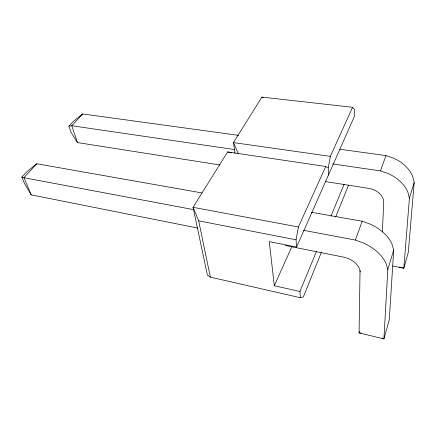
<?xml version="1.0" encoding="UTF-8"?>
<svg xmlns="http://www.w3.org/2000/svg" width="436" height="436" viewBox="0 0 436 436"><rect width="100%" height="100%" fill="white"/><g stroke="black" fill="none" stroke-linecap="round" stroke-linejoin="round"><path stroke-width="0.65" d="M360.447 270.751L360.016 272.015L359.079 332.908L383.914 338.892L389.288 319.822L393.697 250.084L392.04 244.209L390.558 241.266A37.496 24.836 19.3 0 0 370.104 224.093L362.18 221.243L311.402 212.272M382.367 232.007L383.724 202.375A15.533 11.091 17.8 0 0 368.714 188.385L325.43 181.578M393.697 250.084L387.827 269.432L383.914 338.892L382.105 337.971M339.644 149.226L385.991 155.592L393.201 158.012A34.019 25.037 16.3 0 1 411.54 173.937L412.827 176.765L414.2 182.493L409.409 198.276L403.829 268.222L392.7 266.009M414.2 182.493L408.303 252.351L403.829 268.222L399.403 267.012M321.316 252.504L303.358 296.932L300.431 297.717L299.957 291.488L274.299 285.722L269.274 241.604L296.589 247.038L296.044 239.795L298.377 226.976L325.763 166.503L328.253 167.876L328.45 175.038M328.253 167.876L330.352 156.366L352.582 107.278L261.873 97.108L233.462 142.594L235.015 153.336M359.487 331.622L359.079 332.908L361.024 333.028M303.543 230.317L355.351 240.062L362.18 221.243M332.744 163.925L380.432 170.907L385.991 155.592M335.6 217.172L348.533 185.175M299.957 291.488L316.492 251.338M330.951 216.207L344.097 184.281M296.589 247.038L354.403 116.385L354.441 109.398L352.582 107.278M274.299 285.722L291.837 246.7M325.763 166.503L227.63 151.935L193.044 207.302L207.389 275.094L210.37 277.143L300.431 297.717M36.777 163.756L23.942 177.708L21.8 177.125L26.601 171.931L36.777 163.756L201.923 192.93M238.574 135.356L82.6 113.943L71.76 125.726L68.915 126.14L71.063 132.419L77.455 142.572L219.989 164.993M68.915 126.14L72.976 121.742L82.6 113.943M330.352 156.366L233.462 142.594L238.454 153.93M234.454 149.543L71.76 125.726L77.455 142.572M298.377 226.976L193.044 207.302L198.669 220.845L210.37 277.143M194.102 209.727L23.942 177.708L31.201 194.859L197.639 228.028M198.669 220.845L296.044 239.795M285.351 245.506L343.241 257.044A17.146 10.905 20.4 0 1 360.016 272.015M227.63 151.935L231.543 152.851M380.432 170.907L387.811 173.424A34.826 25.043 17.1 0 1 406.646 189.649L407.976 192.51L409.409 198.276M261.873 97.108L263.175 97.495M355.351 240.062L363.477 243.043A38.493 24.678 19.9 0 1 384.547 260.559L386.083 263.524L387.827 269.432M31.201 194.859L24.525 183.523L21.8 177.125"/></g></svg>
